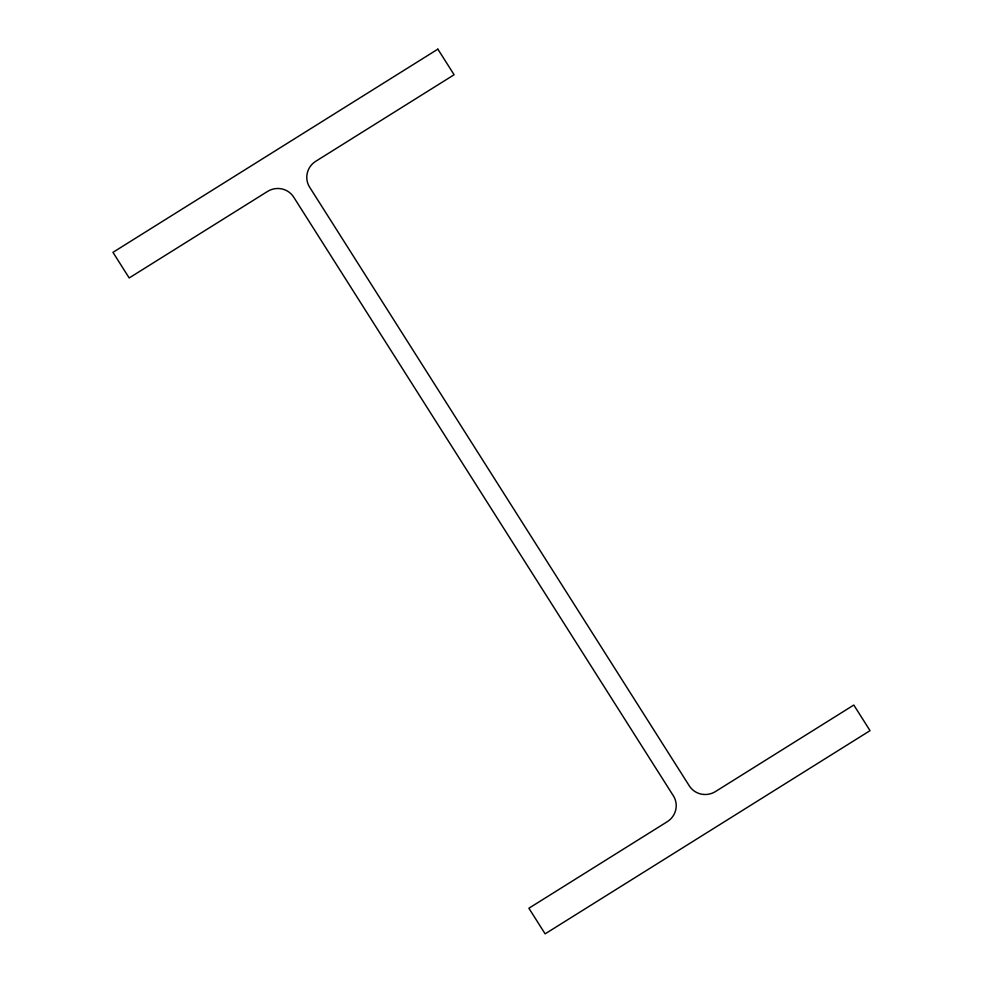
<?xml version="1.0" encoding="UTF-8"?>
<svg xmlns="http://www.w3.org/2000/svg" width="983" height="983" viewBox="0 0 983 983"><rect width="100%" height="100%" fill="white"/><g stroke="black" fill="none" stroke-linecap="round" stroke-linejoin="round"><path stroke-width="1.47" d="M437.865 49.15L112.959 252.348L129.191 277.956L267.548 191.439A19.046 18.665 -23.2 0 1 293.684 197.104L673.38 795.849A19.046 18.665 -23.2 0 1 667.248 821.714L528.891 908.243L545.135 933.85L870.041 730.652L853.809 705.044L715.452 791.561A19.046 18.665 -23.2 0 1 689.316 785.896L309.62 187.151A19.046 18.665 -23.2 0 1 315.752 161.286L454.109 74.757L437.865 49.15"/></g></svg>
